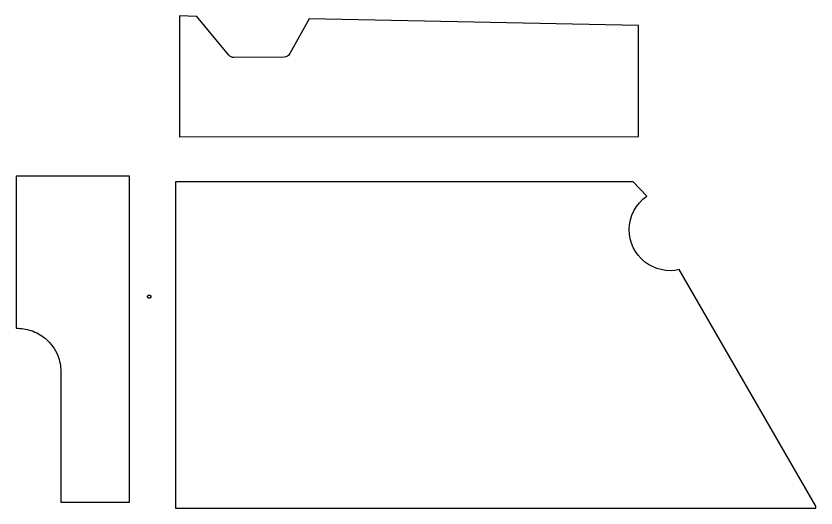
# Model space of a CAD drawing. Extents: x 573 to 5238, y 576 to 6638.
# Drawn here: x 573 to 1554, y 4001 to 4604 of the extents above; entities that cross this region are included whole.
import ezdxf

# ---------------------------------------------------------------- set-up
doc = ezdxf.new("R2010")
doc.units = 0
doc.layers.add('Default Layer', color=1, linetype='CONTINUOUS')

msp = doc.modelspace()

# ---------------------------------------------------------------- linework, layer by layer
at = {"layer": 'Default Layer'}
for points in [[(794.64, 4603.3), (773.54, 4603.74), (773.48, 4455.74), (1335.93, 4455.83), (1336, 4592), (932.25, 4600.42), (908.83, 4557.58, -0.274031), (901.85, 4553.36), (840.05, 4552.75, -0.22603), (833.81, 4555.65), (794.64, 4603.3)], [(627.98, 4167.75), (627.98, 4008), (712, 4008), (712, 4407.53), (573, 4407.53), (573, 4221.05), (573.35, 4221.05, -0.0813), (591.55, 4218.1, -0.0907), (608.72, 4208.63, -0.127), (624.21, 4187.52, -0.0954), (627.98, 4167.75)], [(1386.12, 4292.8, -0.22787), (1343.69, 4302.58, -0.22787), (1324.82, 4341.83, -0.2442), (1346.17, 4382.94), (1329.46, 4400.59), (768.4, 4400.59), (768.4, 4000.65), (1553.72, 4000.65), (1553.73, 4002.74), (1386.12, 4292.8)]]:
    msp.add_lwpolyline(points, format="xyb", close=True, dxfattribs=at)
msp.add_lwpolyline([(734.36, 4259.74), (734.37, 4259.94), (734.4, 4260.14), (734.45, 4260.33), (734.52, 4260.51), (734.6, 4260.69), (734.7, 4260.85), (734.82, 4261.01), (734.95, 4261.15), (735.09, 4261.28), (735.24, 4261.39), (735.41, 4261.49), (735.58, 4261.58), (735.77, 4261.65), (735.96, 4261.7), (736.16, 4261.73), (736.36, 4261.74), (736.57, 4261.73), (736.77, 4261.7), (736.96, 4261.65), (737.14, 4261.58), (737.32, 4261.49), (737.48, 4261.39), (737.63, 4261.28), (737.78, 4261.15), (737.91, 4261.01), (738.02, 4260.85), (738.12, 4260.69), (738.21, 4260.51), (738.27, 4260.33), (738.32, 4260.14), (738.35, 4259.94), (738.36, 4259.74), (738.35, 4259.53), (738.32, 4259.33), (738.27, 4259.14), (738.21, 4258.96), (738.12, 4258.78), (738.02, 4258.62), (737.91, 4258.46), (737.78, 4258.32), (737.63, 4258.19), (737.48, 4258.08), (737.32, 4257.98), (737.14, 4257.89), (736.96, 4257.83), (736.77, 4257.78), (736.57, 4257.75), (736.36, 4257.74), (736.16, 4257.75), (735.96, 4257.78), (735.77, 4257.83), (735.58, 4257.89), (735.41, 4257.98), (735.24, 4258.08), (735.09, 4258.19), (734.95, 4258.32), (734.82, 4258.46), (734.7, 4258.62), (734.6, 4258.78), (734.52, 4258.96), (734.45, 4259.14), (734.4, 4259.33), (734.37, 4259.53), (734.36, 4259.74)], close=True, dxfattribs=at)

doc.saveas('drawing.dxf')
